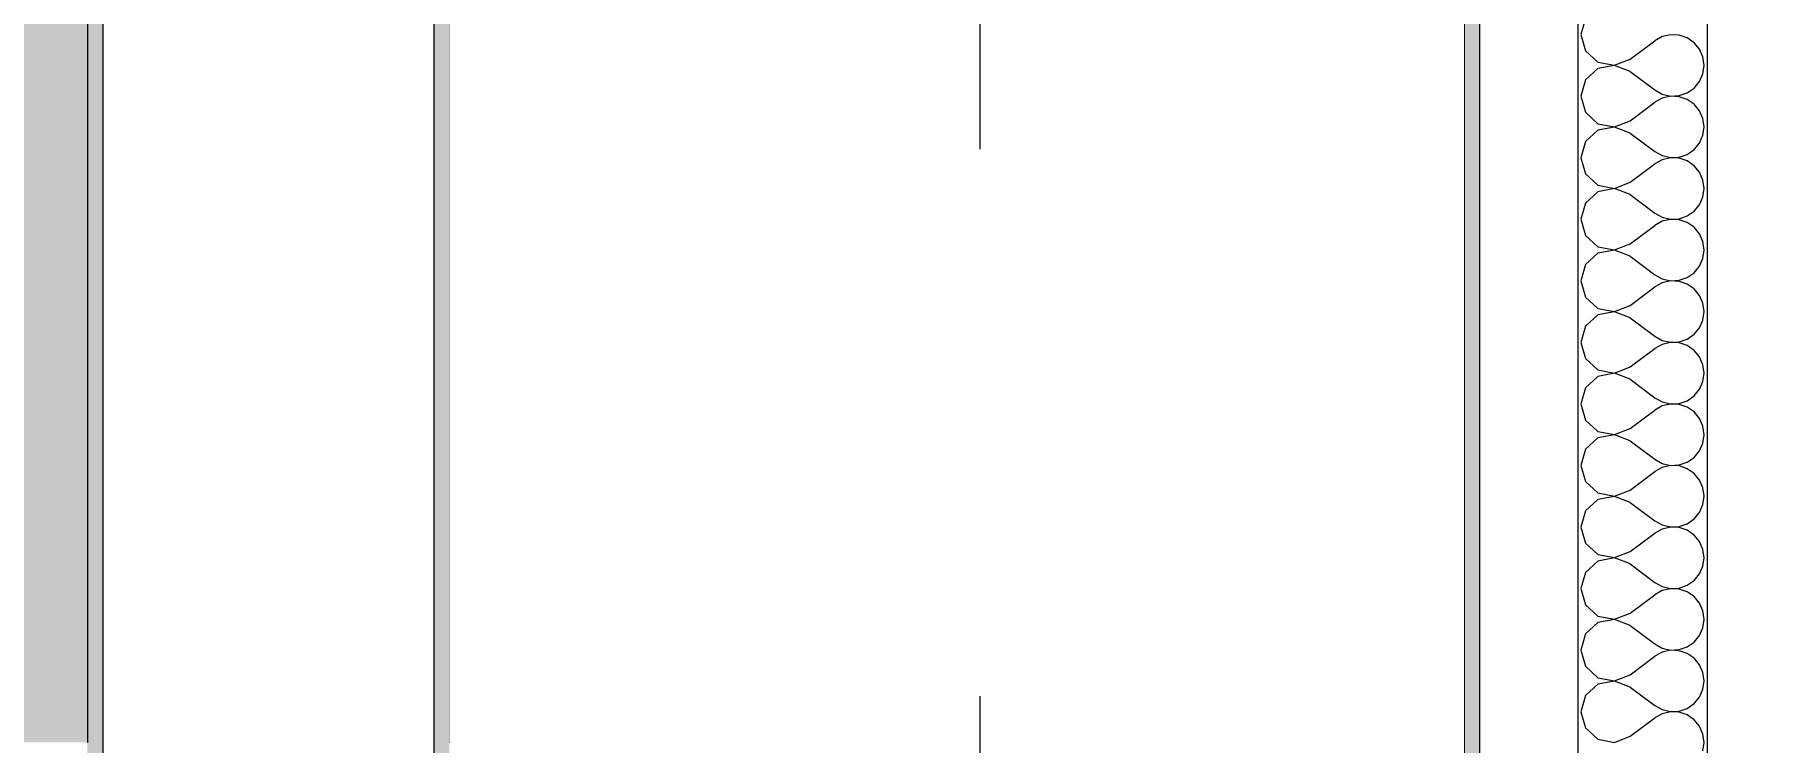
# Model space of a CAD drawing. Header units: millimetres. Extents: x -48147 to 1414029, y -496296 to 18123.
# Drawn here: x 1377105.5 to 1377439.4, y -479736.7 to -479599.8 of the extents above; entities that cross this region are included whole.
import ezdxf
from ezdxf.enums import TextEntityAlignment as Align

# ---------------------------------------------------------------- set-up
doc = ezdxf.new("R2010")
doc.units = ezdxf.units.MM
doc.header["$MEASUREMENT"] = 0
doc.linetypes.add('Double Dashed', pattern=[546.805537, 264.583325, -105.833328, 70.555556, -105.833328])
doc.linetypes.add('Wipeout_Contour', pattern=[1000, 0, -1000])
for name, color, linetype in [('A-25-M_Wall_Int', 7, 'Continuous'), ('New_A-15-MG_Structural_Grid_Phase_2', 7, 'Continuous'), ('New_A-25-M_Wall_Int', 7, 'Continuous'), ('New_A-95-D_1_20', 7, 'Continuous'), ('S-280-M_COLUMN.IFC Import', 7, 'Continuous')]:
    doc.layers.add(name, color=color, linetype=linetype)
for name, color, linetype, lineweight in [('A-25-M_Wall_Int_Pen_No__1', 7, 'Continuous', 13), ('New_A-25-M_Wall_Int_Pen_No__1', 7, 'Continuous', 13), ('New_A-95-D_1_20_Pen_No__1', 7, 'Continuous', 13)]:
    doc.layers.add(name, color=color, linetype=linetype, lineweight=lineweight)
for name, color, linetype, lineweight, true_color in [('A-25-M_Wall_Int_Pen_No__107', 7, 'Continuous', 15, 0xa6a6a6), ('New_A-15-MG_Structural_Grid_Phase_2_Pen_No__222', 7, 'Continuous', 13, 0x65af33), ('New_A-25-M_Wall_Int_Pen_No__107', 7, 'Continuous', 15, 0xa6a6a6)]:
    doc.layers.add(name, color=color, linetype=linetype, lineweight=lineweight, true_color=true_color)
doc.styles.add('GENERATED_STYLE_1', font='')
doc.styles.add('GENERATED_STYLE_2', font='')
doc.styles.get('GENERATED_STYLE_1').set_extended_font_data('Arial')
doc.styles.get('GENERATED_STYLE_2').set_extended_font_data('Swis721 BT')
doc.dimstyles.new('GENERATED_STYLE__4', dxfattribs={"dimtxt": 125, "dimasz": 47.5, "dimexe": 0.18, "dimexo": 50, "dimgap": 0.09, "dimtad": 1, "dimdec": 0, "dimzin": 0, "dimdsep": 46, "dimtxsty": 'GENERATED_STYLE_1', "dimblk": 'ARROWHEAD_2', "dimblk1": 'ARROWHEAD_2', "dimblk2": 'ARROWHEAD_2', "dimcen": 0.09, "dimclrd": 7, "dimclre": 7, "dimclrt": 7, "dimadec": 0, "dimazin": 0, "dimtfac": 1, "dimtdec": 4, "dimtmove": 0, "dimatfit": 3, "dimfxl": 1, "dimtolj": 1, "dimtzin": 0, "dimarcsym": 0})

# ---------------------------------------------------------------- blocks, each defined once
blk = doc.blocks.new('Section Elem_409_2', base_point=(1372879, -490836.73))
at = {"layer": 'A-25-M_Wall_Int_Pen_No__107', "linetype": 'Continuous'}
blk.add_hatch(color=256, dxfattribs=at).paths.add_polyline_path([(1377115.68, -479136.73), (1377100.68, -479136.73), (1377100.68, -479736.73), (1377115.68, -479736.73)])
at = {"layer": 'A-25-M_Wall_Int_Pen_No__107', "linetype": 'Continuous', "lineweight": 0, "true_color": 0x535353}
blk.add_hatch(color=251, dxfattribs=at).paths.add_polyline_path([(1377182.68, -482736.73), (1377185.68, -482736.73), (1377185.68, -479136.73), (1377182.68, -479136.73)])
at = {"layer": 'A-25-M_Wall_Int_Pen_No__1', "linetype": 'Continuous'}
for p, q in [((1377115.68, -479136.73), (1377115.68, -479736.73)), ((1377185.68, -479136.73), (1377185.68, -479736.73))]:
    blk.add_line(p, q, dxfattribs=at)
at = {"color": 254, "linetype": 'Wipeout_Contour', "lineweight": 0, "ltscale": 5834856.666910468}
blk.add_wipeout([(1377118.68, -482736.73), (1377182.68, -482736.73), (1377182.68, -479136.73), (1377118.68, -479136.73)], dxfattribs=at).dxf.layer = 'A-25-M_Wall_Int'
at = {"layer": 'A-25-M_Wall_Int_Pen_No__107', "linetype": 'Continuous', "lineweight": 0, "true_color": 0x535353}
blk.add_hatch(color=251, dxfattribs=at).paths.add_polyline_path([(1377115.68, -479761.73), (1377115.68, -482736.73), (1377118.68, -482736.73), (1377118.68, -479136.73), (1377115.68, -479136.73), (1377115.68, -479736.73)])
at = {"layer": 'A-25-M_Wall_Int_Pen_No__1', "linetype": 'Continuous'}
for p, q in [((1377118.68, -479136.73), (1377118.68, -482736.73)), ((1377182.68, -479136.73), (1377182.68, -482736.73))]:
    blk.add_line(p, q, dxfattribs=at)
blk = doc.blocks.new('*X441', base_point=(1372879, -490836.73))
at = {"layer": 'New_A-25-M_Wall_Int_Pen_No__107', "linetype": 'Continuous'}
for p, q in [((1377405.39, -479596.7), (1377404.5, -479599.83)), ((1377404.5, -479599.83), (1377405.39, -479602.96)), ((1377420.22, -479600.22), (1377418.79, -479601.02)), ((1377421.82, -479599.85), (1377420.22, -479600.22)), ((1377423.46, -479599.93), (1377421.82, -479599.85)), ((1377425.02, -479600.46), (1377423.46, -479599.93)), ((1377426.37, -479601.39), (1377425.02, -479600.46)), ((1377405.39, -479602.96), (1377407.79, -479605.15)), ((1377414.02, -479604.59), (1377418.79, -479601.02)), ((1377427.42, -479602.65), (1377426.37, -479601.39)), ((1377428.08, -479604.15), (1377427.42, -479602.65)), ((1377407.79, -479606.41), (1377405.39, -479608.6)), ((1377407.79, -479605.15), (1377410.99, -479605.76)), ((1377410.99, -479605.8), (1377407.79, -479606.41)), ((1377410.99, -479605.76), (1377414.02, -479604.59)), ((1377414.02, -479606.97), (1377410.99, -479605.8)), ((1377414.02, -479606.97), (1377418.79, -479610.54)), ((1377428.31, -479605.78), (1377428.08, -479604.15)), ((1377428.08, -479607.41), (1377428.31, -479605.78)), ((1377405.39, -479608.6), (1377404.5, -479611.73)), ((1377425.02, -479611.1), (1377426.37, -479610.17)), ((1377426.37, -479610.17), (1377427.42, -479608.91)), ((1377427.42, -479608.91), (1377428.08, -479607.41)), ((1377404.5, -479611.73), (1377405.39, -479614.86)), ((1377414.02, -479616.49), (1377418.79, -479612.92)), ((1377418.79, -479610.54), (1377420.22, -479611.34)), ((1377420.22, -479612.13), (1377418.79, -479612.92)), ((1377420.22, -479611.34), (1377421.82, -479611.71)), ((1377421.82, -479611.76), (1377420.22, -479612.13)), ((1377421.82, -479611.71), (1377423.46, -479611.63)), ((1377423.46, -479611.84), (1377421.82, -479611.76)), ((1377423.46, -479611.63), (1377425.02, -479611.1)), ((1377425.02, -479612.36), (1377423.46, -479611.84)), ((1377426.37, -479613.29), (1377425.02, -479612.36)), ((1377427.42, -479614.56), (1377426.37, -479613.29)), ((1377405.39, -479614.86), (1377407.79, -479617.06)), ((1377407.79, -479617.06), (1377410.99, -479617.66)), ((1377410.99, -479617.66), (1377414.02, -479616.49)), ((1377428.08, -479616.06), (1377427.42, -479614.56)), ((1377428.31, -479617.68), (1377428.08, -479616.06)), ((1377405.39, -479620.51), (1377404.5, -479623.64)), ((1377407.79, -479618.31), (1377405.39, -479620.51)), ((1377410.99, -479617.71), (1377407.79, -479618.31)), ((1377414.02, -479618.88), (1377410.99, -479617.71)), ((1377414.02, -479618.88), (1377418.79, -479622.45)), ((1377427.42, -479620.81), (1377428.08, -479619.31)), ((1377428.08, -479619.31), (1377428.31, -479617.68)), ((1377404.5, -479623.64), (1377405.39, -479626.77)), ((1377418.79, -479622.45), (1377420.22, -479623.24)), ((1377420.22, -479623.24), (1377421.82, -479623.61)), ((1377421.82, -479623.66), (1377420.22, -479624.03)), ((1377421.82, -479623.61), (1377423.46, -479623.53)), ((1377423.46, -479623.74), (1377421.82, -479623.66)), ((1377423.46, -479623.53), (1377425.02, -479623.01)), ((1377425.02, -479624.27), (1377423.46, -479623.74)), ((1377425.02, -479623.01), (1377426.37, -479622.08)), ((1377426.37, -479622.08), (1377427.42, -479620.81)), ((1377405.39, -479626.77), (1377407.79, -479628.96)), ((1377414.02, -479628.4), (1377418.79, -479624.83)), ((1377420.22, -479624.03), (1377418.79, -479624.83)), ((1377426.37, -479625.2), (1377425.02, -479624.27)), ((1377427.42, -479626.46), (1377426.37, -479625.2)), ((1377428.08, -479627.96), (1377427.42, -479626.46)), ((1377407.79, -479630.22), (1377405.39, -479632.41)), ((1377407.79, -479628.96), (1377410.99, -479629.57)), ((1377410.99, -479629.61), (1377407.79, -479630.22)), ((1377410.99, -479629.57), (1377414.02, -479628.4)), ((1377414.02, -479630.78), (1377410.99, -479629.61)), ((1377428.31, -479629.59), (1377428.08, -479627.96)), ((1377428.08, -479631.22), (1377428.31, -479629.59)), ((1377405.39, -479632.41), (1377404.5, -479635.54)), ((1377414.02, -479630.78), (1377418.79, -479634.35)), ((1377426.37, -479633.98), (1377427.42, -479632.72)), ((1377427.42, -479632.72), (1377428.08, -479631.22)), ((1377404.5, -479635.54), (1377405.39, -479638.67)), ((1377414.02, -479640.3), (1377418.79, -479636.73)), ((1377418.79, -479634.35), (1377420.22, -479635.15)), ((1377420.22, -479635.94), (1377418.79, -479636.73)), ((1377420.22, -479635.15), (1377421.82, -479635.52)), ((1377421.82, -479635.57), (1377420.22, -479635.94)), ((1377421.82, -479635.52), (1377423.46, -479635.44)), ((1377423.46, -479635.65), (1377421.82, -479635.57)), ((1377423.46, -479635.44), (1377425.02, -479634.91)), ((1377425.02, -479636.17), (1377423.46, -479635.65)), ((1377425.02, -479634.91), (1377426.37, -479633.98)), ((1377426.37, -479637.1), (1377425.02, -479636.17)), ((1377427.42, -479638.36), (1377426.37, -479637.1)), ((1377405.39, -479638.67), (1377407.79, -479640.87)), ((1377410.99, -479641.47), (1377414.02, -479640.3)), ((1377428.08, -479639.87), (1377427.42, -479638.36)), ((1377428.31, -479641.49), (1377428.08, -479639.87)), ((1377407.79, -479642.12), (1377405.39, -479644.32)), ((1377407.79, -479640.87), (1377410.99, -479641.47)), ((1377410.99, -479641.52), (1377407.79, -479642.12)), ((1377414.02, -479642.68), (1377410.99, -479641.52)), ((1377414.02, -479642.68), (1377418.79, -479646.26)), ((1377427.42, -479644.62), (1377428.08, -479643.12)), ((1377428.08, -479643.12), (1377428.31, -479641.49)), ((1377405.39, -479644.32), (1377404.5, -479647.45)), ((1377418.79, -479646.26), (1377420.22, -479647.05)), ((1377420.22, -479647.05), (1377421.82, -479647.42)), ((1377423.46, -479647.34), (1377425.02, -479646.82)), ((1377425.02, -479646.82), (1377426.37, -479645.89)), ((1377426.37, -479645.89), (1377427.42, -479644.62)), ((1377404.5, -479647.45), (1377405.39, -479650.58)), ((1377405.39, -479650.58), (1377407.79, -479652.77)), ((1377414.02, -479652.21), (1377418.79, -479648.64)), ((1377420.22, -479647.84), (1377418.79, -479648.64)), ((1377421.82, -479647.47), (1377420.22, -479647.84)), ((1377421.82, -479647.42), (1377423.46, -479647.34)), ((1377423.46, -479647.55), (1377421.82, -479647.47)), ((1377425.02, -479648.08), (1377423.46, -479647.55)), ((1377426.37, -479649.01), (1377425.02, -479648.08)), ((1377427.42, -479650.27), (1377426.37, -479649.01)), ((1377428.08, -479651.77), (1377427.42, -479650.27)), ((1377407.79, -479652.77), (1377410.99, -479653.38)), ((1377410.99, -479653.42), (1377407.79, -479654.03)), ((1377410.99, -479653.38), (1377414.02, -479652.21)), ((1377414.02, -479654.59), (1377410.99, -479653.42)), ((1377428.31, -479653.4), (1377428.08, -479651.77)), ((1377428.08, -479655.03), (1377428.31, -479653.4)), ((1377405.39, -479656.22), (1377404.5, -479659.35)), ((1377407.79, -479654.03), (1377405.39, -479656.22)), ((1377414.02, -479654.59), (1377418.79, -479658.16)), ((1377426.37, -479657.79), (1377427.42, -479656.53)), ((1377427.42, -479656.53), (1377428.08, -479655.03)), ((1377404.5, -479659.35), (1377405.39, -479662.48)), ((1377414.02, -479664.11), (1377418.79, -479660.54)), ((1377418.79, -479658.16), (1377420.22, -479658.96)), ((1377420.22, -479659.75), (1377418.79, -479660.54)), ((1377420.22, -479658.96), (1377421.82, -479659.33)), ((1377421.82, -479659.38), (1377420.22, -479659.75)), ((1377421.82, -479659.33), (1377423.46, -479659.25)), ((1377423.46, -479659.46), (1377421.82, -479659.38)), ((1377423.46, -479659.25), (1377425.02, -479658.72)), ((1377425.02, -479659.98), (1377423.46, -479659.46)), ((1377425.02, -479658.72), (1377426.37, -479657.79)), ((1377426.37, -479660.91), (1377425.02, -479659.98)), ((1377405.39, -479662.48), (1377407.79, -479664.68)), ((1377427.42, -479662.17), (1377426.37, -479660.91)), ((1377428.08, -479663.68), (1377427.42, -479662.17)), ((1377428.31, -479665.3), (1377428.08, -479663.68)), ((1377407.79, -479665.93), (1377405.39, -479668.13)), ((1377407.79, -479664.68), (1377410.99, -479665.28)), ((1377410.99, -479665.33), (1377407.79, -479665.93)), ((1377410.99, -479665.28), (1377414.02, -479664.11)), ((1377414.02, -479666.49), (1377410.99, -479665.33)), ((1377414.02, -479666.49), (1377418.79, -479670.07)), ((1377427.42, -479668.43), (1377428.08, -479666.93)), ((1377428.08, -479666.93), (1377428.31, -479665.3)), ((1377405.39, -479668.13), (1377404.5, -479671.26)), ((1377418.79, -479670.07), (1377420.22, -479670.86)), ((1377425.02, -479670.63), (1377426.37, -479669.7)), ((1377426.37, -479669.7), (1377427.42, -479668.43)), ((1377404.5, -479671.26), (1377405.39, -479674.39)), ((1377414.02, -479676.02), (1377418.79, -479672.45)), ((1377420.22, -479671.65), (1377418.79, -479672.45)), ((1377420.22, -479670.86), (1377421.82, -479671.23)), ((1377421.82, -479671.28), (1377420.22, -479671.65)), ((1377421.82, -479671.23), (1377423.46, -479671.15)), ((1377423.46, -479671.36), (1377421.82, -479671.28)), ((1377423.46, -479671.15), (1377425.02, -479670.63)), ((1377425.02, -479671.88), (1377423.46, -479671.36)), ((1377426.37, -479672.81), (1377425.02, -479671.88)), ((1377427.42, -479674.08), (1377426.37, -479672.81)), ((1377405.39, -479674.39), (1377407.79, -479676.58)), ((1377407.79, -479676.58), (1377410.99, -479677.18)), ((1377410.99, -479677.23), (1377407.79, -479677.84)), ((1377410.99, -479677.18), (1377414.02, -479676.02)), ((1377414.02, -479678.4), (1377410.99, -479677.23)), ((1377428.08, -479675.58), (1377427.42, -479674.08)), ((1377428.31, -479677.21), (1377428.08, -479675.58)), ((1377428.08, -479678.84), (1377428.31, -479677.21)), ((1377405.39, -479680.03), (1377404.5, -479683.16)), ((1377407.79, -479677.84), (1377405.39, -479680.03)), ((1377414.02, -479678.4), (1377418.79, -479681.97)), ((1377426.37, -479681.6), (1377427.42, -479680.34)), ((1377427.42, -479680.34), (1377428.08, -479678.84)), ((1377404.5, -479683.16), (1377405.39, -479686.29)), ((1377418.79, -479681.97), (1377420.22, -479682.77)), ((1377420.22, -479683.56), (1377418.79, -479684.35)), ((1377420.22, -479682.77), (1377421.82, -479683.14)), ((1377421.82, -479683.19), (1377420.22, -479683.56)), ((1377421.82, -479683.14), (1377423.46, -479683.06)), ((1377423.46, -479683.26), (1377421.82, -479683.19)), ((1377423.46, -479683.06), (1377425.02, -479682.53)), ((1377425.02, -479683.79), (1377423.46, -479683.26)), ((1377425.02, -479682.53), (1377426.37, -479681.6)), ((1377426.37, -479684.72), (1377425.02, -479683.79)), ((1377405.39, -479686.29), (1377407.79, -479688.48)), ((1377414.02, -479687.92), (1377418.79, -479684.35)), ((1377427.42, -479685.98), (1377426.37, -479684.72)), ((1377428.08, -479687.49), (1377427.42, -479685.98)), ((1377407.79, -479689.74), (1377405.39, -479691.94)), ((1377407.79, -479688.48), (1377410.99, -479689.09)), ((1377410.99, -479689.14), (1377407.79, -479689.74)), ((1377410.99, -479689.09), (1377414.02, -479687.92)), ((1377414.02, -479690.3), (1377410.99, -479689.14)), ((1377414.02, -479690.3), (1377418.79, -479693.88)), ((1377428.31, -479689.11), (1377428.08, -479687.49)), ((1377428.08, -479690.74), (1377428.31, -479689.11)), ((1377405.39, -479691.94), (1377404.5, -479695.07)), ((1377418.79, -479693.88), (1377420.22, -479694.67)), ((1377425.02, -479694.44), (1377426.37, -479693.51)), ((1377426.37, -479693.51), (1377427.42, -479692.24)), ((1377427.42, -479692.24), (1377428.08, -479690.74)), ((1377404.5, -479695.07), (1377405.39, -479698.2)), ((1377414.02, -479699.83), (1377418.79, -479696.26)), ((1377420.22, -479695.46), (1377418.79, -479696.26)), ((1377420.22, -479694.67), (1377421.82, -479695.04)), ((1377421.82, -479695.09), (1377420.22, -479695.46)), ((1377421.82, -479695.04), (1377423.46, -479694.96)), ((1377423.46, -479695.17), (1377421.82, -479695.09)), ((1377423.46, -479694.96), (1377425.02, -479694.44)), ((1377425.02, -479695.69), (1377423.46, -479695.17)), ((1377426.37, -479696.62), (1377425.02, -479695.69)), ((1377427.42, -479697.89), (1377426.37, -479696.62)), ((1377405.39, -479698.2), (1377407.79, -479700.39)), ((1377407.79, -479700.39), (1377410.99, -479700.99)), ((1377410.99, -479700.99), (1377414.02, -479699.83)), ((1377428.08, -479699.39), (1377427.42, -479697.89)), ((1377428.31, -479701.02), (1377428.08, -479699.39)), ((1377405.39, -479703.84), (1377404.5, -479706.97)), ((1377407.79, -479701.65), (1377405.39, -479703.84)), ((1377410.99, -479701.04), (1377407.79, -479701.65)), ((1377414.02, -479702.21), (1377410.99, -479701.04)), ((1377414.02, -479702.21), (1377418.79, -479705.78)), ((1377427.42, -479704.15), (1377428.08, -479702.64)), ((1377428.08, -479702.64), (1377428.31, -479701.02)), ((1377404.5, -479706.97), (1377405.39, -479710.1)), ((1377418.79, -479705.78), (1377420.22, -479706.57)), ((1377420.22, -479706.57), (1377421.82, -479706.95)), ((1377421.82, -479706.99), (1377420.22, -479707.37)), ((1377421.82, -479706.95), (1377423.46, -479706.87)), ((1377423.46, -479707.07), (1377421.82, -479706.99)), ((1377423.46, -479706.87), (1377425.02, -479706.34)), ((1377425.02, -479707.6), (1377423.46, -479707.07)), ((1377425.02, -479706.34), (1377426.37, -479705.41)), ((1377426.37, -479705.41), (1377427.42, -479704.15)), ((1377405.39, -479710.1), (1377407.79, -479712.29)), ((1377414.02, -479711.73), (1377418.79, -479708.16)), ((1377420.22, -479707.37), (1377418.79, -479708.16)), ((1377426.37, -479708.53), (1377425.02, -479707.6)), ((1377427.42, -479709.79), (1377426.37, -479708.53)), ((1377428.08, -479711.3), (1377427.42, -479709.79)), ((1377407.79, -479713.55), (1377405.39, -479715.75)), ((1377407.79, -479712.29), (1377410.99, -479712.9)), ((1377410.99, -479712.95), (1377407.79, -479713.55)), ((1377410.99, -479712.9), (1377414.02, -479711.73)), ((1377414.02, -479714.11), (1377410.99, -479712.95)), ((1377428.31, -479712.92), (1377428.08, -479711.3)), ((1377428.08, -479714.55), (1377428.31, -479712.92)), ((1377405.39, -479715.75), (1377404.5, -479718.88)), ((1377414.02, -479714.11), (1377418.79, -479717.68)), ((1377425.02, -479718.25), (1377426.37, -479717.32)), ((1377426.37, -479717.32), (1377427.42, -479716.05)), ((1377427.42, -479716.05), (1377428.08, -479714.55)), ((1377404.5, -479718.88), (1377405.39, -479722)), ((1377414.02, -479723.64), (1377418.79, -479720.07)), ((1377418.79, -479717.68), (1377420.22, -479718.48)), ((1377420.22, -479719.27), (1377418.79, -479720.07)), ((1377420.22, -479718.48), (1377421.82, -479718.85)), ((1377421.82, -479718.9), (1377420.22, -479719.27)), ((1377421.82, -479718.85), (1377423.46, -479718.77)), ((1377423.46, -479718.98), (1377421.82, -479718.9)), ((1377423.46, -479718.77), (1377425.02, -479718.25)), ((1377425.02, -479719.5), (1377423.46, -479718.98)), ((1377426.37, -479720.43), (1377425.02, -479719.5)), ((1377427.42, -479721.7), (1377426.37, -479720.43)), ((1377405.39, -479722), (1377407.79, -479724.2)), ((1377410.99, -479724.8), (1377414.02, -479723.64)), ((1377428.08, -479723.2), (1377427.42, -479721.7)), ((1377428.31, -479724.83), (1377428.08, -479723.2)), ((1377407.79, -479725.46), (1377405.39, -479727.65)), ((1377407.79, -479724.2), (1377410.99, -479724.8)), ((1377410.99, -479724.85), (1377407.79, -479725.46)), ((1377414.02, -479726.02), (1377410.99, -479724.85)), ((1377414.02, -479726.02), (1377418.79, -479729.59)), ((1377427.42, -479727.96), (1377428.08, -479726.45)), ((1377428.08, -479726.45), (1377428.31, -479724.83)), ((1377405.39, -479727.65), (1377404.5, -479730.78)), ((1377418.79, -479729.59), (1377420.22, -479730.38)), ((1377420.22, -479730.38), (1377421.82, -479730.76)), ((1377421.82, -479730.76), (1377423.46, -479730.68)), ((1377423.46, -479730.68), (1377425.02, -479730.15)), ((1377425.02, -479730.15), (1377426.37, -479729.22)), ((1377426.37, -479729.22), (1377427.42, -479727.96)), ((1377404.5, -479730.78), (1377405.39, -479733.91)), ((1377405.39, -479733.91), (1377407.79, -479736.1)), ((1377414.02, -479735.54), (1377418.79, -479731.97)), ((1377420.22, -479731.18), (1377418.79, -479731.97)), ((1377421.82, -479730.8), (1377420.22, -479731.18)), ((1377423.46, -479730.88), (1377421.82, -479730.8)), ((1377425.02, -479731.41), (1377423.46, -479730.88)), ((1377426.37, -479732.34), (1377425.02, -479731.41)), ((1377427.42, -479733.6), (1377426.37, -479732.34)), ((1377428.08, -479735.11), (1377427.42, -479733.6)), ((1377407.79, -479736.1), (1377410.99, -479736.71)), ((1377410.99, -479736.71), (1377414.02, -479735.54)), ((1377428.31, -479736.73), (1377428.08, -479735.11)), ((1377428.08, -479738.36), (1377428.31, -479736.73))]:
    blk.add_line(p, q, dxfattribs=at)
blk = doc.blocks.new('Section Elem_410_2', base_point=(1372879, -490836.73))
at = {"layer": 'New_A-25-M_Wall_Int_Pen_No__107', "linetype": 'Continuous', "lineweight": 0, "true_color": 0x535353}
blk.add_hatch(color=251, dxfattribs=at).paths.add_polyline_path([(1377381.91, -479136.73), (1377381.91, -482736.73), (1377384.91, -482736.73), (1377384.91, -479136.73)])
at = {"layer": 'New_A-25-M_Wall_Int_Pen_No__1', "linetype": 'Continuous'}
blk.add_line((1377381.91, -479136.73), (1377381.91, -482736.73), dxfattribs=at)
at = {"color": 254, "linetype": 'Wipeout_Contour', "lineweight": 0, "ltscale": 5835777.070774313}
blk.add_wipeout([(1377384.91, -482736.73), (1377403.91, -482736.73), (1377403.91, -479136.73), (1377384.91, -479136.73)], dxfattribs=at).dxf.layer = 'New_A-25-M_Wall_Int'
at = {"layer": 'New_A-25-M_Wall_Int_Pen_No__1', "linetype": 'Continuous'}
blk.add_line((1377384.91, -479136.73), (1377384.91, -482736.73), dxfattribs=at)
at = {"color": 254, "linetype": 'Wipeout_Contour', "lineweight": 0, "ltscale": 5835860.151980201}
blk.add_wipeout([(1377403.91, -482736.73), (1377428.91, -482736.73), (1377428.91, -479136.73), (1377403.91, -479136.73)], dxfattribs=at).dxf.layer = 'New_A-25-M_Wall_Int'
at = {"layer": 'New_A-25-M_Wall_Int_Pen_No__1', "linetype": 'Continuous'}
blk.add_line((1377403.91, -479136.73), (1377403.91, -482736.73), dxfattribs=at)
at = {"layer": 'New_A-25-M_Wall_Int'}
blk.add_blockref('*X441', (1372879, -490836.73), dxfattribs=at)
at = {"color": 254, "linetype": 'Wipeout_Contour', "lineweight": 0, "ltscale": 5835945.121523652}
blk.add_wipeout([(1377428.91, -482736.73), (1377448.91, -482736.73), (1377448.91, -479136.73), (1377428.91, -479136.73)], dxfattribs=at).dxf.layer = 'New_A-25-M_Wall_Int'
at = {"layer": 'New_A-25-M_Wall_Int_Pen_No__1', "linetype": 'Continuous'}
blk.add_line((1377428.91, -479136.73), (1377428.91, -482736.73), dxfattribs=at)
blk = doc.blocks.new('Section Elem_443_2', base_point=(1372879, -490836.73))
at = {"color": 254, "linetype": 'Wipeout_Contour', "lineweight": 0, "ltscale": 40835547.6600148}
blk.add_wipeout([(1377185.68, -482736.73), (1377381.91, -482736.73), (1377381.91, -479136.73), (1377365.39, -479136.73), (1377365.39, -479151.73), (1377303.19, -479151.73), (1377295.98, -479154.72), (1377292.99, -479161.93), (1377292.99, -479569.53), (1377295.98, -479576.74), (1377303.19, -479579.73), (1377365.39, -479579.73), (1377365.39, -479594.73), (1377211.59, -479594.73), (1377211.59, -479579.73), (1377273.79, -479579.73), (1377281, -479576.74), (1377283.99, -479569.53), (1377283.99, -479161.93), (1377281, -479154.72), (1377273.79, -479151.73), (1377211.59, -479151.73), (1377211.59, -479136.73), (1377185.68, -479136.73), (1377185.68, -479736.73), (1377317.02, -479736.73), (1377317.02, -479761.73), (1377185.68, -479761.73)], dxfattribs=at).dxf.layer = 'S-280-M_COLUMN.IFC Import'
blk = doc.blocks.new('Standard grid marker[2]_2', base_point=(1377288.27, -469432.1))
at = {"layer": 'New_A-15-MG_Structural_Grid_Phase_2_Pen_No__222', "linetype": 'Double Dashed'}
blk.add_line((1377288.27, -470432.1), (1377288.27, -493836.73), dxfattribs=at)
at = {"layer": 'New_A-15-MG_Structural_Grid_Phase_2_Pen_No__222', "style": 'GENERATED_STYLE_2'}
for tag, p in [('AC_MarkerText_1_0', (1377288.27, -469161.51)), ('AC_MarkerText_1_1', (1377288.27, -495066.14))]:
    blk.add_attdef(tag, text='', height=175, rotation=360, dxfattribs=at).set_placement(p, align=Align.MIDDLE_CENTER)
blk = doc.blocks.new('*D781', base_point=(1372879, -490836.73))
at = {"layer": 'New_A-95-D_1_20_Pen_No__1', "linetype": 'Continuous'}
for p, q in [((1367392.19, -478986.73), (1367392.19, -478956.17)), ((1367423.44, -479004.77), (1367360.94, -478968.69)), ((1367439.07, -478986.73), (1367345.32, -478986.73)), ((1367392.19, -482736.73), (1367392.19, -478986.73)), ((1367360.94, -482718.69), (1367423.44, -482754.77)), ((1367439.07, -482736.73), (1367345.32, -482736.73))]:
    blk.add_line(p, q, dxfattribs=at)
at = {"layer": 'New_A-95-D_1_20_Pen_No__1', "insert": (1367367.19, -481076.23), "char_height": 125, "attachment_point": 7, "rotation": 90, "style": 'GENERATED_STYLE_1'}
blk.add_mtext('\\A1;{\\fArial|b0|i0|c0|p34;3,750}', dxfattribs=at)
blk = doc.blocks.new('ARROWHEAD_2')
at = {"color": 0, "linetype": 'Continuous', "lineweight": 0}
for p, q in [((-0.3781, -0.655), (0.3781, 0.655)), ((0, 0), (-1, 0))]:
    blk.add_line(p, q, dxfattribs=at)

msp = doc.modelspace()

# ---------------------------------------------------------------- block references
at = {"layer": 'A-25-M_Wall_Int'}
msp.add_blockref('Section Elem_409_2', (1372879, -490836.73), dxfattribs=at)
at = {"layer": 'New_A-25-M_Wall_Int'}
msp.add_blockref('Section Elem_410_2', (1372879, -490836.73), dxfattribs=at)

# ---------------------------------------------------------------- next in the draw order: block references
at = {"layer": 'S-280-M_COLUMN.IFC Import'}
msp.add_blockref('Section Elem_443_2', (1372879, -490836.73), dxfattribs=at)

# ---------------------------------------------------------------- next in the draw order: block references
at = {"layer": 'New_A-15-MG_Structural_Grid_Phase_2', "color": 8, "linetype": 'Continuous', "lineweight": 15}
msp.add_blockref('Standard grid marker[2]_2', (1377288.27, -469432.1), dxfattribs=at)

# ---------------------------------------------------------------- next in the draw order: dimensions: what is measured, and where the dimension line sits
at = {"layer": 'New_A-95-D_1_20', "linetype": 'Continuous'}
dim = msp.add_linear_dim(base=(1367392.19, -478986.73), p1=(1383127.97, -482736.73), p2=(1383128.04, -478986.73), angle=90, dimstyle='GENERATED_STYLE__4', dxfattribs=at)
dim.commit()
dim.dimension.update_dxf_attribs({"geometry": '*D781', "text_midpoint": (1367304.69, -480839.08), "dimtype": 160, "text_rotation": 90})

doc.saveas('drawing.dxf')
